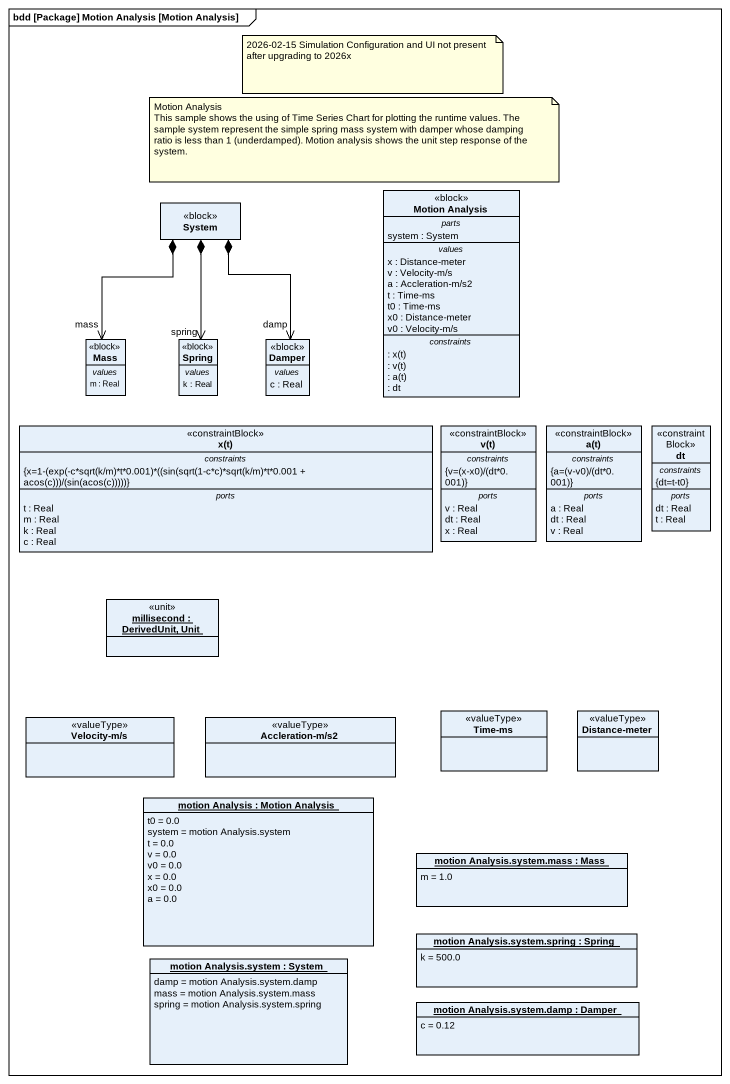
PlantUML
@startuml
mainframe bdd [Package] Motion Analysis [Motion Analysis]
hide circle
hide empty members
class "Motion Analysis" as Motion_Analysis <<block>> {
  -- parts --
  system : System
  -- values --
  x : Distance-meter
  v : Velocity-m/s
  a : Accleration-m/s2
  t : Time-ms
  t0 : Time-ms
  x0 : Distance-meter
  v0 : Velocity-m/s
  -- constraints --
  {field} : x(t)
  {field} : v(t)
  {field} : a(t)
  : dt
}
class System <<block>>
class Mass <<block>> {
  -- values --
  m : Real
}
class Spring <<block>> {
  -- values --
  k : Real
}
class Damper <<block>> {
  -- values --
  c : Real
}
class "x(t)" as x_t <<constraintBlock>> {
  -- constraints --
  {field} {x=1-(exp(-c*sqrt(k/m)*t*0.001)*((sin(sqrt(1-c*c)*sqrt(k/m)*t*0.001 + acos(c)))/(sin(acos(c)))))}
  -- ports --
  t : Real
  m : Real
  k : Real
  c : Real
}
class "v(t)" as v_t <<constraintBlock>> {
  -- constraints --
  {field} {v=(x-x0)/(dt*0.001)}
  -- ports --
  v : Real
  dt : Real
  x : Real
}
class "a(t)" as a_t <<constraintBlock>> {
  -- constraints --
  {field} {a=(v-v0)/(dt*0.001)}
  -- ports --
  a : Real
  dt : Real
  v : Real
}
class dt <<constraintBlock>> {
  -- constraints --
  {dt=t-t0}
  -- ports --
  dt : Real
  t : Real
}
object "millisecond : DerivedUnit, Unit" as millisecond <<unit>>
class "Velocity-m/s" as Velocity_m_s <<valueType>>
class "Accleration-m/s2" as Accleration_m_s2 <<valueType>>
class "Time-ms" as Time_ms <<valueType>>
class "Distance-meter" as Distance_meter <<valueType>>
object "motion Analysis : Motion Analysis" as motion_Analysis {
  t0 = 0.0
  system = motion Analysis.system
  t = 0.0
  v = 0.0
  v0 = 0.0
  x = 0.0
  x0 = 0.0
  a = 0.0
}
object "motion Analysis.system.mass : Mass" as motion_Analysis_system_mass {
  m = 1.0
}
object "motion Analysis.system : System" as motion_Analysis_system {
  damp = motion Analysis.system.damp
  mass = motion Analysis.system.mass
  spring = motion Analysis.system.spring
}
object "motion Analysis.system.spring : Spring" as motion_Analysis_system_2 {
  k = 500.0
}
object "motion Analysis.system.damp : Damper" as motion_Analysis_system_damp {
  c = 0.12
}
System *--> "mass" Mass
System *--> "spring" Spring
System *--> "damp" Damper
note as N1
  2026-02-15 Simulation Configuration and UI not present after upgrading to 2026x
end note
note as N2
  Motion Analysis
  This sample shows the using of Time Series Chart for plotting the runtime values. The sample system represent the simple spring mass system with damper whose damping ratio is less than 1 (underdamped). Motion analysis shows the unit step response of the system.
end note
@enduml
